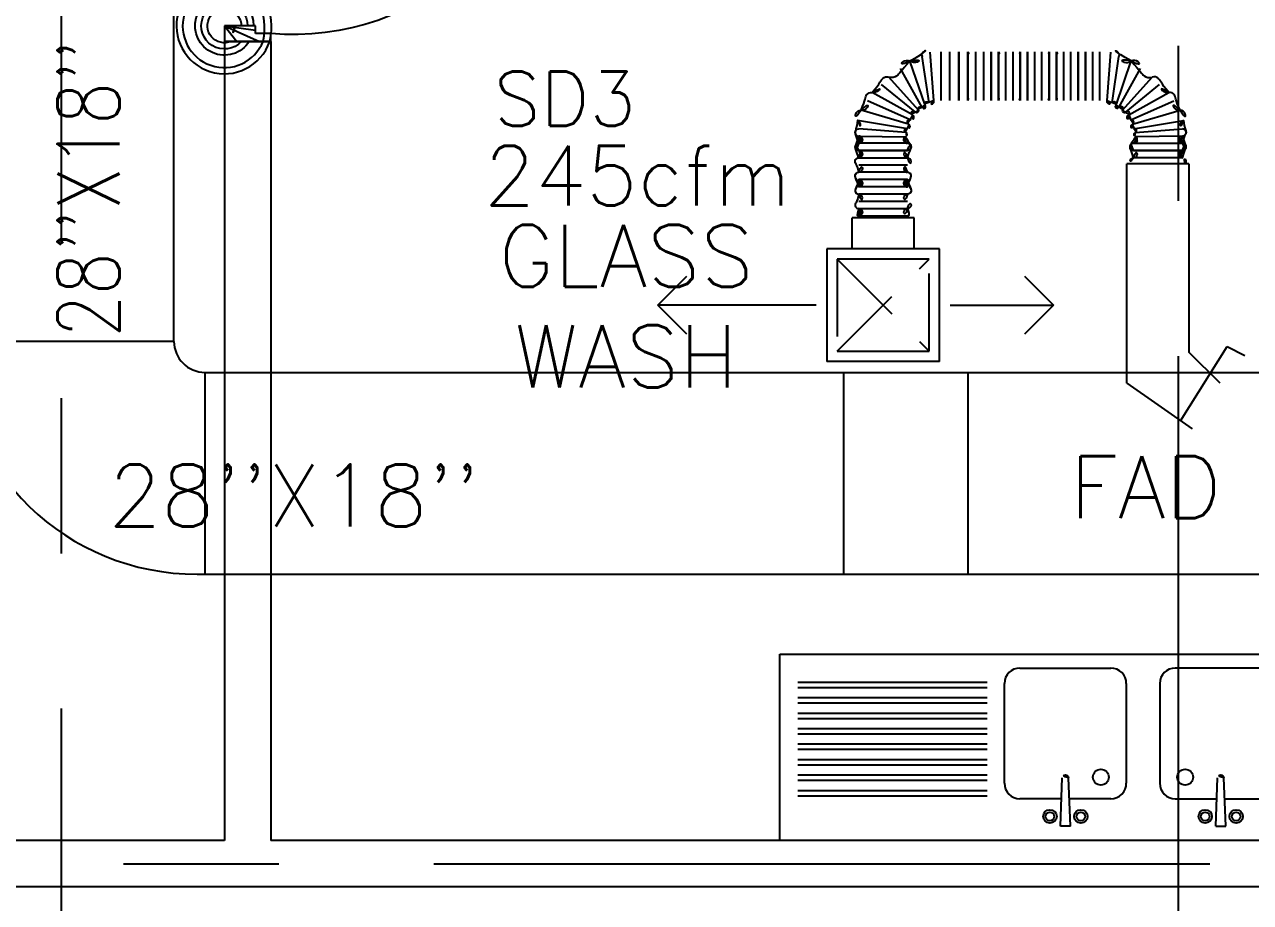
# Model space of a CAD drawing. Extents: x 417866230.2 to 417866327.8, y 43498045.5 to 43498135.4.
# Drawn here: x 417866252.478 to 417866256.428, y 43498080.977 to 43498083.807 of the extents above; entities that cross this region are included whole.
import ezdxf
from ezdxf.enums import TextEntityAlignment as Align

# ---------------------------------------------------------------- set-up
doc = ezdxf.new("R2010")
doc.units = 0
doc.header["$MEASUREMENT"] = 0
doc.linetypes.add('CENTERX2', pattern=[4, 2.5, -0.5, 0.5, -0.5])
doc.linetypes.add('HIDDEN', pattern=[0.375, 0.25, -0.125])
for name, color, linetype in [('AXES', 11, 'CENTERX2'), ('DOOR', 9, 'CONTINUOUS'), ('DUCT', 6, 'CONTINUOUS'), ('FIX', 9, 'CONTINUOUS'), ('HAT', 12, 'CONTINUOUS'), ('M-AC-FLEX', 3, 'CONTINUOUS'), ('M-EGU.', 2, 'CONTINUOUS'), ('RM-NAME', 9, 'CONTINUOUS'), ('SCD', 2, 'CONTINUOUS'), ('WALL', 4, 'CONTINUOUS')]:
    doc.layers.add(name, color=color, linetype=linetype)
doc.styles.add('ROMANS', font='ROMANS.shx', dxfattribs={"width": 0.6})

# ---------------------------------------------------------------- blocks, each defined once
blk = doc.blocks.new('RM1')
at = {"layer": 'RM-NAME', "style": 'ROMANS'}
for tag, p in [('ROOMNAME1', (0, 323.8)), ('ROOMNAME2', (0, 0))]:
    blk.add_attdef(tag, text='', height=200, dxfattribs=at).set_placement(p, align=Align.MIDDLE)
blk = doc.blocks.new('DOOR90')
at = {"layer": 'DOOR', "color": 7, "linetype": 'ByBlock'}
for p, q in [((-150, 0), (0, 0)), ((-150, 0), (-150, -25)), ((0, -50), (-113.7, 0)), ((0, -50), (-40.1, 0)), ((0, -50), (0, 0)), ((-1000, -25), (-1050, -25)), ((-1050, -75), (-1050, -25)), ((-1050, -25), (-1050, -75)), ((-1000, -25), (-1000, -42)), ((-877.6, -17.8), (-967.6, -17.8)), ((-967.6, -25), (-967.6, -17.8)), ((-955, -8.8), (-890.2, -8.8)), ((-955, -17.8), (-955, -8.8)), ((-955, -17.8), (-890.2, -17.8)), ((-890.2, -17.8), (-890.2, -8.8)), ((-877.6, -25), (-877.6, -17.8)), ((-200, -25), (-150, -25)), ((-200, -42), (-200, -25)), ((-150, -25), (-100, -25)), ((-150, -75), (-150, -25)), ((-100, -25), (-100, -50)), ((0, -50), (-100, -36.6)), ((-1000, -75), (-1050, -75)), ((-1000, -42), (-1020, -42)), ((-1020, -42), (-1020, -58)), ((-1000, -58), (-1020, -58)), ((-1000, -58), (-1000, -75)), ((-967.6, -75), (-967.6, -82.2)), ((-877.6, -75), (-877.6, -82.2)), ((-180, -42), (-200, -42)), ((-200, -58), (-180, -58)), ((-200, -75), (-200, -58)), ((-150, -75), (-200, -75)), ((-180, -58), (-180, -42)), ((-100, -50), (0, -50)), ((-877.6, -82.2), (-967.6, -82.2)), ((-955, -82.2), (-890.2, -82.2)), ((-955, -82.2), (-955, -91.2)), ((-955, -91.2), (-890.2, -91.2)), ((-890.2, -82.2), (-890.2, -91.2)), ((0, -850), (-113.7, -900)), ((-100, -875), (-100, -850)), ((0, -850), (-100, -863.4)), ((-100, -850), (0, -850)), ((0, -850), (-40.1, -900)), ((0, -850), (0, -900)), ((-150, -875), (-100, -875)), ((-150, -900), (-150, -875)), ((-150, -900), (0, -900)), ((0, -900), (-150, -900))]:
    blk.add_line(p, q, dxfattribs=at)
at = {"layer": 'DOOR', "linetype": 'ByBlock'}
for p, q in [((-200, -25), (-1000, -25)), ((-200, -42), (-1000, -42)), ((-200, -58), (-1000, -58)), ((-1000, -75), (-200, -75))]:
    blk.add_line(p, q, dxfattribs=at)
at = {"layer": 'DOOR', "color": 7, "linetype": 'ByBlock'}
for centre in [(-922.6, 23.5), (-922.6, -123.5)]:
    blk.add_circle(centre, 32.4, dxfattribs=at)
for centre, radius, start, end in [((0, -50), 154.4, 161.1053, 166.2858), ((0, -50), 94.4, 148.0182, 180), ((0, -50), 134.4, 158.1598, 169.28), ((0, -50), 114.4, 154.0838, 167.3774), ((0, -50), 74.4, 137.7764, 180), ((0, -50), 54.4, 113.2074, 180), ((0, -50), 34.4, 90, 180), ((0, -50), 14.4, 90, 180), ((0, -850), 94.4, 180, 211.9818), ((0, -850), 74.4, 180, 222.2236), ((0, -850), 54.4, 180, 246.7926), ((0, -850), 34.4, 180, 270), ((0, -850), 14.4, 180, 270), ((0, -850), 154.4, 193.7142, 198.8947), ((0, -850), 134.4, 190.72, 201.8402)]:
    blk.add_arc(centre, radius, start, end, dxfattribs=at)
at = {"layer": 'DOOR', "linetype": 'HIDDEN', "ltscale": 0.5}
blk.add_arc((-222.2, -50), 828.2, 178.2701, 275.003, dxfattribs=at)
blk = doc.blocks.new('SINK2')
at = {"layer": 'FIX'}
for p, q in [((-1171, 0), (-1171, 600)), ((-1171, 600), (1170.6, 600)), ((1170.6, 0), (1170.6, 600)), ((-396.9, 555.3), (-104, 555.3)), ((396.5, 555.3), (103.6, 555.3)), ((-1112.5, 510.3), (-502.8, 510.3)), ((-1112.5, 493.1), (-502.8, 493.1)), ((-446.8, 184.4), (-446.8, 505.4)), ((-54.1, 505.4), (-54.1, 184.4)), ((53.7, 505.4), (53.7, 184.4)), ((446.4, 184.4), (446.4, 505.4)), ((1112, 510.3), (502.4, 510.3)), ((1112, 493.1), (502.4, 493.1)), ((-1112.5, 460.4), (-502.8, 460.4)), ((-1112.5, 443.2), (-502.8, 443.2)), ((1112, 460.4), (502.4, 460.4)), ((1112, 443.2), (502.4, 443.2)), ((-1112.5, 410.5), (-502.8, 410.5)), ((1112, 410.5), (502.4, 410.5)), ((-1112.5, 393.3), (-502.8, 393.3)), ((-1112.5, 360.7), (-502.8, 360.7)), ((1112, 393.3), (502.4, 393.3)), ((1112, 360.7), (502.4, 360.7)), ((-1112.5, 343.4), (-502.8, 343.4)), ((1112, 343.4), (502.4, 343.4)), ((-1112.5, 310.8), (-502.8, 310.8)), ((-1112.5, 293.6), (-502.8, 293.6)), ((1112, 310.8), (502.4, 310.8)), ((1112, 293.6), (502.4, 293.6)), ((-1112.5, 260.9), (-502.8, 260.9)), ((-1112.5, 243.7), (-502.8, 243.7)), ((1112, 260.9), (502.4, 260.9)), ((1112, 243.7), (502.4, 243.7)), ((-1112.5, 211), (-502.8, 211)), ((-266.5, 46.3), (-260.4, 201.5)), ((-234.4, 46.3), (-240.5, 201.5)), ((234, 46.3), (240.1, 201.5)), ((266.1, 46.3), (260, 201.5)), ((1112, 211), (502.4, 211)), ((-1112.5, 193.8), (-502.8, 193.8)), ((-1112.5, 161.2), (-502.8, 161.2)), ((1112, 193.8), (502.4, 193.8)), ((1112, 161.2), (502.4, 161.2)), ((-1112.5, 143.9), (-502.8, 143.9)), ((-260.4, 134.5), (-396.9, 134.5)), ((-104, 134.5), (-240.5, 134.5)), ((103.6, 134.5), (240.1, 134.5)), ((260, 134.5), (396.5, 134.5)), ((1112, 143.9), (502.4, 143.9)), ((-234.4, 46.3), (-266.5, 46.3)), ((234, 46.3), (266.1, 46.3))]:
    blk.add_line(p, q, dxfattribs=at)
for centre, radius in [((-136, 203.9), 25.5), ((135.6, 203.9), 25.5), ((-300.2, 77.4), 21.7), ((-300.2, 77.4), 14), ((-200.7, 77.4), 21.7), ((-200.7, 77.4), 14), ((200.3, 77.4), 21.7), ((200.3, 77.4), 14), ((299.8, 77.4), 21.7), ((299.8, 77.4), 14)]:
    blk.add_circle(centre, radius, dxfattribs=at)
for centre, radius, start, end in [((-396.9, 505.4), 49.9, 90, 180), ((-104, 505.4), 49.9, 360, 90), ((103.6, 505.4), 49.9, 90, 180), ((396.5, 505.4), 49.9, 0, 90), ((-250.5, 201.5), 9.97, 0, 180), ((250, 201.5), 9.97, 0, 180), ((-396.9, 184.4), 49.9, 180, 270), ((-104, 184.4), 49.9, 270, 360), ((103.6, 184.4), 49.9, 180, 270), ((396.5, 184.4), 49.9, 270, 0)]:
    blk.add_arc(centre, radius, start, end, dxfattribs=at)

msp = doc.modelspace()

# ---------------------------------------------------------------- linework, layer by layer
at = {"layer": 'AXES'}
for p, q in [((417866256.1969, 43498056.2378), (417866256.1969, 43498134.7153)), ((417866252.5969, 43498063.1021), (417866252.5969, 43498121.9221)), ((417866241.7969, 43498081.1021), (417866300.0369, 43498081.1021))]:
    msp.add_line(p, q, dxfattribs=at)
at = {"layer": 'DUCT'}
for p, q in [((417866252.9595, 43498082.7854), (417866252.9595, 43498086.6017)), ((417866256.2302, 43498083.3578), (417866256.0302, 43498083.3578)), ((417866256.0302, 43498082.6508), (417866256.0302, 43498083.3578)), ((417866256.2302, 43498083.3578), (417866256.2302, 43498082.7508)), ((417866252.9595, 43498082.7854), (417866252.2595, 43498082.7854)), ((417866256.2033, 43498082.5296), (417866256.3535, 43498082.7689)), ((417866256.3302, 43498082.6508), (417866256.2302, 43498082.7508)), ((417866256.3535, 43498082.7689), (417866256.4099, 43498082.7401)), ((417866253.0595, 43498082.6854), (417866253.0595, 43498082.0354)), ((417866253.0595, 43498082.6854), (417866260.2041, 43498082.6854)), ((417866255.1172, 43498082.6854), (417866255.1172, 43498082.0354)), ((417866255.5172, 43498082.6854), (417866255.5172, 43498082.0354)), ((417866256.0302, 43498082.6508), (417866256.2401, 43498082.5038)), ((417866253.0345, 43498082.0354), (417866260.2041, 43498082.0354))]:
    msp.add_line(p, q, dxfattribs=at)
for centre, radius, start, end in [((417866253.0309, 43498082.8071), 0.7717, 181.6103, 270.2681), ((417866253.0595, 43498082.7854), 0.1, 180, 270)]:
    msp.add_arc(centre, radius, start, end, dxfattribs=at)
at = {"layer": 'M-AC-FLEX', "color": 11}
for p, q in [((417866255.3796, 43498083.5466), (417866255.3312, 43498083.6892)), ((417866255.3925, 43498083.5537), (417866255.3704, 43498083.7037)), ((417866255.408, 43498083.5615), (417866255.396, 43498083.7177)), ((417866255.4314, 43498083.5615), (417866255.4314, 43498083.7185)), ((417866255.4599, 43498083.5615), (417866255.4599, 43498083.7185)), ((417866255.4881, 43498083.7187), (417866255.4881, 43498083.5617)), ((417866255.4881, 43498083.7187), (417866255.4881, 43498083.5617)), ((417866255.4881, 43498083.5615), (417866255.4881, 43498083.7185)), ((417866255.4881, 43498083.5615), (417866255.4881, 43498083.7185)), ((417866255.4881, 43498083.5615), (417866255.4881, 43498083.7185)), ((417866255.5173, 43498083.7187), (417866255.5173, 43498083.5617)), ((417866255.5173, 43498083.7187), (417866255.5173, 43498083.5617)), ((417866255.5173, 43498083.5615), (417866255.5173, 43498083.7185)), ((417866255.5173, 43498083.5615), (417866255.5173, 43498083.7185)), ((417866255.5429, 43498083.5615), (417866255.5429, 43498083.7185)), ((417866255.5429, 43498083.5615), (417866255.5429, 43498083.7185)), ((417866255.5697, 43498083.5615), (417866255.5697, 43498083.7185)), ((417866255.5697, 43498083.5615), (417866255.5697, 43498083.7185)), ((417866255.5932, 43498083.7187), (417866255.5932, 43498083.5617)), ((417866255.5932, 43498083.7187), (417866255.5932, 43498083.5617)), ((417866255.5932, 43498083.5615), (417866255.5932, 43498083.7185)), ((417866255.5932, 43498083.5615), (417866255.5932, 43498083.7185)), ((417866255.6162, 43498083.7187), (417866255.6162, 43498083.5617)), ((417866255.6162, 43498083.7187), (417866255.6162, 43498083.5617)), ((417866255.6162, 43498083.5615), (417866255.6162, 43498083.7185)), ((417866255.6162, 43498083.5615), (417866255.6162, 43498083.7185)), ((417866255.6397, 43498083.5615), (417866255.6397, 43498083.7185)), ((417866255.6397, 43498083.5615), (417866255.6397, 43498083.7185)), ((417866255.6397, 43498083.5615), (417866255.6397, 43498083.7185)), ((417866255.6397, 43498083.5615), (417866255.6397, 43498083.7185)), ((417866255.6632, 43498083.5615), (417866255.6632, 43498083.7185)), ((417866255.6632, 43498083.5615), (417866255.6632, 43498083.7185)), ((417866255.6632, 43498083.5615), (417866255.6632, 43498083.7185)), ((417866255.6632, 43498083.5615), (417866255.6632, 43498083.7185)), ((417866255.6866, 43498083.7187), (417866255.6866, 43498083.5617)), ((417866255.6866, 43498083.7187), (417866255.6866, 43498083.5617)), ((417866255.6866, 43498083.5615), (417866255.6866, 43498083.7185)), ((417866255.6866, 43498083.5615), (417866255.6866, 43498083.7185)), ((417866255.7097, 43498083.7187), (417866255.7097, 43498083.5617)), ((417866255.7097, 43498083.7187), (417866255.7097, 43498083.5617)), ((417866255.7097, 43498083.5615), (417866255.7097, 43498083.7185)), ((417866255.7097, 43498083.5615), (417866255.7097, 43498083.7185)), ((417866255.7331, 43498083.5615), (417866255.7331, 43498083.7185)), ((417866255.7331, 43498083.5615), (417866255.7331, 43498083.7185)), ((417866255.7566, 43498083.5615), (417866255.7566, 43498083.7185)), ((417866255.7566, 43498083.5615), (417866255.7566, 43498083.7185)), ((417866255.7801, 43498083.7187), (417866255.7801, 43498083.5617)), ((417866255.7801, 43498083.7187), (417866255.7801, 43498083.5617)), ((417866255.7801, 43498083.5615), (417866255.7801, 43498083.7185)), ((417866255.7801, 43498083.5615), (417866255.7801, 43498083.7185)), ((417866255.8031, 43498083.7187), (417866255.8031, 43498083.5617)), ((417866255.8031, 43498083.7187), (417866255.8031, 43498083.5617)), ((417866255.8031, 43498083.5615), (417866255.8031, 43498083.7185)), ((417866255.8031, 43498083.5615), (417866255.8031, 43498083.7185)), ((417866255.8266, 43498083.5615), (417866255.8266, 43498083.7185)), ((417866255.8266, 43498083.5615), (417866255.8266, 43498083.7185)), ((417866255.85, 43498083.5615), (417866255.85, 43498083.7185)), ((417866255.85, 43498083.5615), (417866255.85, 43498083.7185)), ((417866255.8735, 43498083.7187), (417866255.8735, 43498083.5617)), ((417866255.8735, 43498083.5615), (417866255.8735, 43498083.7185)), ((417866255.8966, 43498083.7187), (417866255.8966, 43498083.5617)), ((417866255.8966, 43498083.5615), (417866255.8966, 43498083.7185)), ((417866255.92, 43498083.5615), (417866255.92, 43498083.7185)), ((417866255.9435, 43498083.5615), (417866255.9435, 43498083.7185)), ((417866255.9669, 43498083.5615), (417866255.9789, 43498083.7177)), ((417866255.9825, 43498083.5537), (417866256.0045, 43498083.7037)), ((417866255.9953, 43498083.5466), (417866256.0437, 43498083.6892)), ((417866255.3703, 43498083.5386), (417866255.3009, 43498083.6649)), ((417866256.0046, 43498083.5386), (417866256.074, 43498083.6649)), ((417866255.3474, 43498083.5247), (417866255.2394, 43498083.6127)), ((417866255.3585, 43498083.5305), (417866255.2635, 43498083.6363)), ((417866256.0164, 43498083.5305), (417866256.1114, 43498083.6363)), ((417866256.0276, 43498083.5247), (417866256.1355, 43498083.6127)), ((417866255.339, 43498083.5149), (417866255.2094, 43498083.587)), ((417866256.0359, 43498083.5149), (417866256.1655, 43498083.587)), ((417866255.3265, 43498083.4851), (417866255.1734, 43498083.5309)), ((417866255.3319, 43498083.4997), (417866255.194, 43498083.5604)), ((417866256.0431, 43498083.4997), (417866256.1809, 43498083.5604)), ((417866256.0484, 43498083.4851), (417866256.2015, 43498083.5309)), ((417866255.3234, 43498083.4705), (417866255.1621, 43498083.4975)), ((417866256.0515, 43498083.4705), (417866256.2128, 43498083.4975)), ((417866255.3185, 43498083.4581), (417866255.166, 43498083.4706)), ((417866256.0564, 43498083.4581), (417866256.2089, 43498083.4706)), ((417866255.166, 43498083.4471), (417866255.3164, 43498083.445)), ((417866255.323, 43498083.4236), (417866255.166, 43498083.4236)), ((417866256.0519, 43498083.4236), (417866256.2089, 43498083.4236)), ((417866256.2089, 43498083.4471), (417866256.0585, 43498083.445)), ((417866255.323, 43498083.4002), (417866255.166, 43498083.4002)), ((417866255.166, 43498083.4002), (417866255.323, 43498083.4002)), ((417866255.166, 43498083.3767), (417866255.323, 43498083.3767)), ((417866256.0519, 43498083.4002), (417866256.2089, 43498083.4002)), ((417866256.2089, 43498083.4002), (417866256.0519, 43498083.4002)), ((417866256.2089, 43498083.3767), (417866256.0519, 43498083.3767)), ((417866255.3233, 43498083.3537), (417866255.1662, 43498083.3537)), ((417866255.3233, 43498083.3302), (417866255.1662, 43498083.3302)), ((417866255.3233, 43498083.3067), (417866255.1662, 43498083.3067)), ((417866255.3233, 43498083.3067), (417866255.1662, 43498083.3067)), ((417866255.3233, 43498083.3067), (417866255.1662, 43498083.3067)), ((417866255.3233, 43498083.3067), (417866255.1662, 43498083.3067)), ((417866255.3233, 43498083.3067), (417866255.1662, 43498083.3067)), ((417866255.3233, 43498083.3067), (417866255.1662, 43498083.3067)), ((417866255.3233, 43498083.3067), (417866255.1662, 43498083.3067)), ((417866255.3233, 43498083.3067), (417866255.1662, 43498083.3067)), ((417866255.3233, 43498083.2833), (417866255.1662, 43498083.2833)), ((417866255.3233, 43498083.2833), (417866255.1662, 43498083.2833)), ((417866255.3233, 43498083.2833), (417866255.1662, 43498083.2833)), ((417866255.3233, 43498083.2833), (417866255.1662, 43498083.2833)), ((417866255.3233, 43498083.2833), (417866255.1662, 43498083.2833)), ((417866255.3233, 43498083.2833), (417866255.1662, 43498083.2833)), ((417866255.3233, 43498083.2833), (417866255.1662, 43498083.2833)), ((417866255.3233, 43498083.2833), (417866255.1662, 43498083.2833)), ((417866255.3233, 43498083.2598), (417866255.1662, 43498083.2598)), ((417866255.3233, 43498083.2363), (417866255.1662, 43498083.2363)), ((417866255.166, 43498083.2133), (417866255.323, 43498083.2133)), ((417866255.166, 43498083.1898), (417866255.323, 43498083.1898))]:
    msp.add_line(p, q, dxfattribs=at)
at = {"layer": 'M-AC-FLEX'}
for points in [[(417866255.396, 43498083.7177, 0.661578), (417866255.4314, 43498083.7185, -0.825107), (417866255.4599, 43498083.7185)], [(417866255.4881, 43498083.7185, -0.830724), (417866255.4599, 43498083.7185, 0.825107), (417866255.4314, 43498083.7185)], [(417866255.5173, 43498083.7185, 0.791382), (417866255.4881, 43498083.7189)], [(417866255.4881, 43498083.7185, -0.791382), (417866255.5173, 43498083.7189)], [(417866255.4881, 43498083.7185, -0.791382), (417866255.5173, 43498083.7189)], [(417866255.5173, 43498083.7185, 0.791382), (417866255.4881, 43498083.7189)], [(417866255.5173, 43498083.7185, 0.913932), (417866255.5429, 43498083.7185, -0.876112), (417866255.5697, 43498083.7185)], [(417866255.5932, 43498083.7185, -1), (417866255.5697, 43498083.7185, 0.876112), (417866255.5429, 43498083.7185)], [(417866255.6162, 43498083.7185, 0.999838), (417866255.5932, 43498083.7189)], [(417866255.5932, 43498083.7185, -0.999838), (417866255.6162, 43498083.7189)], [(417866255.5932, 43498083.7185, -0.999838), (417866255.6162, 43498083.7189)], [(417866255.6162, 43498083.7185, 0.999838), (417866255.5932, 43498083.7189)], [(417866255.6162, 43498083.7185, 1), (417866255.6397, 43498083.7185, -1), (417866255.6632, 43498083.7185)], [(417866255.6162, 43498083.7185, 1), (417866255.6397, 43498083.7185, -1), (417866255.6632, 43498083.7185)], [(417866255.6866, 43498083.7185, -1), (417866255.6632, 43498083.7185, 1), (417866255.6397, 43498083.7185)], [(417866255.6866, 43498083.7185, -1), (417866255.6632, 43498083.7185, 1), (417866255.6397, 43498083.7185)], [(417866255.6866, 43498083.7185, -0.999838), (417866255.7097, 43498083.7189)], [(417866255.7097, 43498083.7185, 0.999838), (417866255.6866, 43498083.7189)], [(417866255.7097, 43498083.7185, 0.999838), (417866255.6866, 43498083.7189)], [(417866255.6866, 43498083.7185, -0.999838), (417866255.7097, 43498083.7189)], [(417866255.7097, 43498083.7185, 1), (417866255.7331, 43498083.7185, -1), (417866255.7566, 43498083.7185)], [(417866255.7801, 43498083.7185, -1), (417866255.7566, 43498083.7185, 1), (417866255.7331, 43498083.7185)], [(417866255.7801, 43498083.7185, -0.999838), (417866255.8031, 43498083.7189)], [(417866255.8031, 43498083.7185, 0.999838), (417866255.7801, 43498083.7189)], [(417866255.8031, 43498083.7185, 0.999838), (417866255.7801, 43498083.7189)], [(417866255.7801, 43498083.7185, -0.999838), (417866255.8031, 43498083.7189)], [(417866255.8031, 43498083.7185, 1), (417866255.8266, 43498083.7185, -1), (417866255.85, 43498083.7185)], [(417866255.8735, 43498083.7185, -1), (417866255.85, 43498083.7185, 1), (417866255.8266, 43498083.7185)], [(417866255.8966, 43498083.7185, 0.999838), (417866255.8735, 43498083.7189)], [(417866255.8735, 43498083.7185, -0.999838), (417866255.8966, 43498083.7189)], [(417866255.8966, 43498083.7185, 1), (417866255.92, 43498083.7185, -1), (417866255.9435, 43498083.7185)], [(417866255.9789, 43498083.7177, -0.661578), (417866255.9435, 43498083.7185, 1), (417866255.92, 43498083.7185)], [(417866255.3312, 43498083.6892, 0.604437), (417866255.3009, 43498083.6649, -0.497993), (417866255.2635, 43498083.6363)], [(417866255.3311, 43498083.6896, 0.562442), (417866255.3704, 43498083.7037, -0.803591), (417866255.396, 43498083.7177)], [(417866255.4881, 43498083.7187, -0.008922), (417866255.4881, 43498083.7191)], [(417866255.4881, 43498083.7185, 0.00451), (417866255.4881, 43498083.7187, -0.008922), (417866255.4881, 43498083.7191)], [(417866255.4881, 43498083.7187, -0.008922), (417866255.4881, 43498083.7191)], [(417866255.4881, 43498083.7189, 0.004461), (417866255.4881, 43498083.7187)], [(417866255.4881, 43498083.7189, 0.004461), (417866255.4881, 43498083.7187)], [(417866255.4881, 43498083.7189, 0.004461), (417866255.4881, 43498083.7187)], [(417866255.5173, 43498083.7187, 0.008922), (417866255.5173, 43498083.7191)], [(417866255.5173, 43498083.7185, -0.00451), (417866255.5173, 43498083.7187, 0.008922), (417866255.5173, 43498083.7191)], [(417866255.5173, 43498083.7189, -0.004461), (417866255.5173, 43498083.7187)], [(417866255.5173, 43498083.7189, -0.004461), (417866255.5173, 43498083.7187)], [(417866255.5173, 43498083.7185, 0.412332), (417866255.5289, 43498083.7068, 0.412332)], [(417866255.5932, 43498083.7185, 0.00451), (417866255.5932, 43498083.7187, -0.008922), (417866255.5932, 43498083.7191)], [(417866255.5932, 43498083.7187, -0.008922), (417866255.5932, 43498083.7191)], [(417866255.5932, 43498083.7189, 0.004461), (417866255.5932, 43498083.7187)], [(417866255.5932, 43498083.7189, 0.004461), (417866255.5932, 43498083.7187)], [(417866255.6162, 43498083.7187, 0.008922), (417866255.6162, 43498083.7191)], [(417866255.6162, 43498083.7185, -0.00451), (417866255.6162, 43498083.7187, 0.008922), (417866255.6162, 43498083.7191)], [(417866255.6162, 43498083.7189, -0.004461), (417866255.6162, 43498083.7187)], [(417866255.6162, 43498083.7189, -0.004461), (417866255.6162, 43498083.7187)], [(417866255.6162, 43498083.7185, 0.412332), (417866255.6279, 43498083.7068, 0.412332)], [(417866255.6866, 43498083.7185, -0.412332), (417866255.675, 43498083.7068, -0.412332)], [(417866255.6866, 43498083.7187, -0.008922), (417866255.6866, 43498083.7191)], [(417866255.6866, 43498083.7185, 0.00451), (417866255.6866, 43498083.7187, -0.008922), (417866255.6866, 43498083.7191)], [(417866255.6866, 43498083.7189, 0.004461), (417866255.6866, 43498083.7187)], [(417866255.6866, 43498083.7189, 0.004461), (417866255.6866, 43498083.7187)], [(417866255.7097, 43498083.7185, -0.00451), (417866255.7097, 43498083.7187, 0.008922), (417866255.7097, 43498083.7191)], [(417866255.7097, 43498083.7187, 0.008922), (417866255.7097, 43498083.7191)], [(417866255.7097, 43498083.7189, -0.004461), (417866255.7097, 43498083.7187)], [(417866255.7097, 43498083.7189, -0.004461), (417866255.7097, 43498083.7187)], [(417866255.7801, 43498083.7185, -0.412332), (417866255.7684, 43498083.7068, -0.412332)], [(417866255.7801, 43498083.7187, -0.008922), (417866255.7801, 43498083.7191)], [(417866255.7801, 43498083.7185, 0.00451), (417866255.7801, 43498083.7187, -0.008922), (417866255.7801, 43498083.7191)], [(417866255.7801, 43498083.7189, 0.004461), (417866255.7801, 43498083.7187)], [(417866255.7801, 43498083.7189, 0.004461), (417866255.7801, 43498083.7187)], [(417866255.8031, 43498083.7185, -0.00451), (417866255.8031, 43498083.7187, 0.008922), (417866255.8031, 43498083.7191)], [(417866255.8031, 43498083.7187, 0.008922), (417866255.8031, 43498083.7191)], [(417866255.8031, 43498083.7189, -0.004461), (417866255.8031, 43498083.7187)], [(417866255.8031, 43498083.7189, -0.004461), (417866255.8031, 43498083.7187)], [(417866255.8031, 43498083.7185, 0.412332), (417866255.8148, 43498083.7068, 0.412332)], [(417866255.8735, 43498083.7185, 0.00451), (417866255.8735, 43498083.7187, -0.008922), (417866255.8735, 43498083.7191)], [(417866255.8735, 43498083.7189, 0.004461), (417866255.8735, 43498083.7187)], [(417866255.8966, 43498083.7187, 0.008922), (417866255.8966, 43498083.7191)], [(417866255.8966, 43498083.7189, -0.004461), (417866255.8966, 43498083.7187)], [(417866256.0438, 43498083.6896, -0.562442), (417866256.0045, 43498083.7037, 0.803591), (417866255.9789, 43498083.7177)], [(417866256.0437, 43498083.6892, -0.604437), (417866256.074, 43498083.6649, 0.497993), (417866256.1114, 43498083.6363)], [(417866255.1734, 43498083.5309, 0.652763), (417866255.194, 43498083.5604, -0.764077), (417866255.2094, 43498083.587, 0.428567), (417866255.2394, 43498083.6127, -0.696093), (417866255.2635, 43498083.6363)], [(417866256.2015, 43498083.5309, -0.652763), (417866256.1809, 43498083.5604, 0.764077), (417866256.1655, 43498083.587, -0.428567), (417866256.1355, 43498083.6127, 0.696093), (417866256.1114, 43498083.6363)], [(417866255.4314, 43498083.5615, 0.987495), (417866255.408, 43498083.5618, 0.606794)], [(417866255.4881, 43498083.5615, 0.830724), (417866255.4599, 43498083.5615, -0.825107), (417866255.4314, 43498083.5615)], [(417866255.4599, 43498083.5615, -0.830724), (417866255.4881, 43498083.5615)], [(417866255.5173, 43498083.5615, -0.412332), (417866255.5289, 43498083.5732, -0.412332)], [(417866255.5429, 43498083.5615, 0.913932), (417866255.5173, 43498083.5615)], [(417866255.5173, 43498083.5615, -0.913932), (417866255.5429, 43498083.5615, 0.876112), (417866255.5697, 43498083.5615)], [(417866255.5932, 43498083.5615, 1), (417866255.5697, 43498083.5615, -0.876112), (417866255.5429, 43498083.5615)], [(417866255.5697, 43498083.5615, -1), (417866255.5932, 43498083.5615)], [(417866255.6162, 43498083.5615, -0.412332), (417866255.6279, 43498083.5732, -0.412332)], [(417866255.6397, 43498083.5615, 1), (417866255.6162, 43498083.5615)], [(417866255.6162, 43498083.5615, -1), (417866255.6397, 43498083.5615, 1), (417866255.6632, 43498083.5615)], [(417866255.6397, 43498083.5615, 1), (417866255.6162, 43498083.5615)], [(417866255.6162, 43498083.5615, -1), (417866255.6397, 43498083.5615, 1), (417866255.6632, 43498083.5615)], [(417866255.6866, 43498083.5615, 1), (417866255.6632, 43498083.5615, -1), (417866255.6397, 43498083.5615)], [(417866255.6866, 43498083.5615, 1), (417866255.6632, 43498083.5615, -1), (417866255.6397, 43498083.5615)], [(417866255.6632, 43498083.5615, -1), (417866255.6866, 43498083.5615)], [(417866255.6632, 43498083.5615, -1), (417866255.6866, 43498083.5615)], [(417866255.6866, 43498083.5615, 0.412332), (417866255.675, 43498083.5732, 0.412332)], [(417866255.7331, 43498083.5615, 1), (417866255.7097, 43498083.5615)], [(417866255.7097, 43498083.5615, -1), (417866255.7331, 43498083.5615, 1), (417866255.7566, 43498083.5615)], [(417866255.7801, 43498083.5615, 1), (417866255.7566, 43498083.5615, -1), (417866255.7331, 43498083.5615)], [(417866255.7566, 43498083.5615, -1), (417866255.7801, 43498083.5615)], [(417866255.7801, 43498083.5615, 0.412332), (417866255.7684, 43498083.5732, 0.412332)], [(417866255.8266, 43498083.5615, 1), (417866255.8031, 43498083.5615)], [(417866255.8031, 43498083.5615, -1), (417866255.8266, 43498083.5615, 1), (417866255.85, 43498083.5615)], [(417866255.8031, 43498083.5615, -0.412332), (417866255.8148, 43498083.5732, -0.412332)], [(417866255.8735, 43498083.5615, 1), (417866255.85, 43498083.5615, -1), (417866255.8266, 43498083.5615)], [(417866255.85, 43498083.5615, -1), (417866255.8735, 43498083.5615)], [(417866255.92, 43498083.5615, 1), (417866255.8966, 43498083.5615)], [(417866255.8966, 43498083.5615, -1), (417866255.92, 43498083.5615, 1), (417866255.9435, 43498083.5615)], [(417866255.9435, 43498083.5615, -0.987495), (417866255.9669, 43498083.5618, -0.606794)], [(417866255.1734, 43498083.5309, 0.665042), (417866255.1621, 43498083.4975)], [(417866255.3796, 43498083.5466, -1.125229), (417866255.3703, 43498083.5386, 1.12511), (417866255.3593, 43498083.5291, 0.893954)], [(417866255.408, 43498083.5618, -0.879519), (417866255.3925, 43498083.5537, 1.034976), (417866255.3796, 43498083.5466)], [(417866255.4314, 43498083.5615, 0.825107), (417866255.4599, 43498083.5615)], [(417866255.5173, 43498083.5619, 0.00451), (417866255.5173, 43498083.5617, -0.805687), (417866255.4881, 43498083.5617)], [(417866255.4881, 43498083.5619, -0.00451), (417866255.4881, 43498083.5617, 0.805687), (417866255.5173, 43498083.5617)], [(417866255.5429, 43498083.5615, 0.876112), (417866255.5697, 43498083.5615)], [(417866255.5697, 43498083.5615, -0.876112), (417866255.5429, 43498083.5615)], [(417866255.6162, 43498083.5619, 0.00451), (417866255.6162, 43498083.5617, -1.018005), (417866255.5932, 43498083.5617)], [(417866255.5932, 43498083.5619, -0.00451), (417866255.5932, 43498083.5617, 1.018005), (417866255.6162, 43498083.5617)], [(417866255.6397, 43498083.5615, 1), (417866255.6632, 43498083.5615)], [(417866255.6632, 43498083.5615, -1), (417866255.6397, 43498083.5615)], [(417866255.6632, 43498083.5615, -1), (417866255.6397, 43498083.5615)], [(417866255.6397, 43498083.5615, 1), (417866255.6632, 43498083.5615)], [(417866255.6866, 43498083.5619, -0.00451), (417866255.6866, 43498083.5617, 1.018005), (417866255.7097, 43498083.5617)], [(417866255.7097, 43498083.5619, 0.00451), (417866255.7097, 43498083.5617, -1.018005), (417866255.6866, 43498083.5617)], [(417866255.7566, 43498083.5615, -1), (417866255.7331, 43498083.5615)], [(417866255.7331, 43498083.5615, 1), (417866255.7566, 43498083.5615)], [(417866255.7801, 43498083.5619, -0.00451), (417866255.7801, 43498083.5617, 1.018005), (417866255.8031, 43498083.5617)], [(417866255.8031, 43498083.5619, 0.00451), (417866255.8031, 43498083.5617, -1.018005), (417866255.7801, 43498083.5617)], [(417866255.8266, 43498083.5615, 1), (417866255.85, 43498083.5615)], [(417866255.85, 43498083.5615, -1), (417866255.8266, 43498083.5615)], [(417866255.8966, 43498083.5619, 0.00451), (417866255.8966, 43498083.5617, -1.018005), (417866255.8735, 43498083.5617)], [(417866255.9435, 43498083.5615, -1), (417866255.92, 43498083.5615)], [(417866255.9669, 43498083.5618, 0.879519), (417866255.9825, 43498083.5537, -1.034976), (417866255.9953, 43498083.5466)], [(417866255.9953, 43498083.5466, 1.125229), (417866256.0046, 43498083.5386, -1.12511), (417866256.0157, 43498083.5291, -0.893954)], [(417866256.2015, 43498083.5309, -0.665042), (417866256.2128, 43498083.4975)], [(417866255.1624, 43498083.4975, -0.575939), (417866255.166, 43498083.4706, 1), (417866255.166, 43498083.4471)], [(417866255.339, 43498083.5149, -0.850272), (417866255.335, 43498083.4991, 1.072461), (417866255.3281, 43498083.4841)], [(417866255.3593, 43498083.5291, -0.698197), (417866255.3474, 43498083.5247, 1.180405), (417866255.339, 43498083.5149)], [(417866256.0157, 43498083.5291, 0.698197), (417866256.0276, 43498083.5247, -1.180405), (417866256.0359, 43498083.5149)], [(417866256.0359, 43498083.5149, 0.850272), (417866256.0399, 43498083.4991, -1.072461), (417866256.0468, 43498083.4841)], [(417866256.2125, 43498083.4975, 0.575939), (417866256.2089, 43498083.4706, -1), (417866256.2089, 43498083.4471)], [(417866255.166, 43498083.4236, 1), (417866255.166, 43498083.4471, -1), (417866255.166, 43498083.4706)], [(417866255.3281, 43498083.4841, -0.78893), (417866255.3227, 43498083.4705, 1.030272), (417866255.3185, 43498083.4581)], [(417866255.3185, 43498083.4581, -0.635837), (417866255.3164, 43498083.445, -0.724161)], [(417866256.0468, 43498083.4841, 0.78893), (417866256.0522, 43498083.4705, -1.030272), (417866256.0564, 43498083.4581)], [(417866256.0564, 43498083.4581, 0.635837), (417866256.0585, 43498083.445, 0.724161)], [(417866256.2089, 43498083.4236, -1), (417866256.2089, 43498083.4471, 1), (417866256.2089, 43498083.4706)], [(417866255.166, 43498083.4471, -1), (417866255.166, 43498083.4236, 1), (417866255.166, 43498083.4002)], [(417866255.166, 43498083.4002, -1), (417866255.166, 43498083.4236)], [(417866255.166, 43498083.4236, 1), (417866255.166, 43498083.4002)], [(417866255.166, 43498083.3767, 1), (417866255.166, 43498083.4002, -1), (417866255.166, 43498083.4236)], [(417866255.166, 43498083.4236, 0.606794), (417866255.1756, 43498083.4421, 0.606794)], [(417866255.3164, 43498083.445, 0.736653), (417866255.323, 43498083.4236, -1), (417866255.323, 43498083.4002)], [(417866255.323, 43498083.4236, -0.606794), (417866255.3134, 43498083.4421, -0.606794)], [(417866255.323, 43498083.3767, -1), (417866255.323, 43498083.4002, 1), (417866255.323, 43498083.4236)], [(417866255.323, 43498083.4002, 1), (417866255.323, 43498083.4236)], [(417866256.0585, 43498083.445, -0.736653), (417866256.0519, 43498083.4236, 1), (417866256.0519, 43498083.4002)], [(417866256.0519, 43498083.4002, -1), (417866256.0519, 43498083.4236)], [(417866256.0519, 43498083.3767, 1), (417866256.0519, 43498083.4002, -1), (417866256.0519, 43498083.4236)], [(417866256.0519, 43498083.4236, 0.606794), (417866256.0615, 43498083.4421, 0.606794)], [(417866256.2089, 43498083.4471, 1), (417866256.2089, 43498083.4236, -1), (417866256.2089, 43498083.4002)], [(417866256.2089, 43498083.4236, -0.606794), (417866256.1993, 43498083.4421, -0.606794)], [(417866256.2089, 43498083.3767, -1), (417866256.2089, 43498083.4002, 1), (417866256.2089, 43498083.4236)], [(417866256.2089, 43498083.4002, 1), (417866256.2089, 43498083.4236)], [(417866256.2089, 43498083.4236, -1), (417866256.2089, 43498083.4002)], [(417866255.1662, 43498083.2833, 1), (417866255.1662, 43498083.3067, -1), (417866255.1662, 43498083.3302, 1), (417866255.1662, 43498083.3537, -1.018005), (417866255.1662, 43498083.3767)], [(417866255.166, 43498083.4002, -1), (417866255.166, 43498083.3767)], [(417866255.323, 43498083.3767, -0.999838), (417866255.3235, 43498083.3536)], [(417866255.3235, 43498083.3767, 0.004461), (417866255.3233, 43498083.3767)], [(417866256.0519, 43498083.3767, 0.642298), (417866256.0428, 43498083.3578, 0.642298)], [(417866256.0515, 43498083.3767, -0.004461), (417866256.0517, 43498083.3767)], [(417866256.2089, 43498083.4002, 1), (417866256.2089, 43498083.3767)], [(417866256.2177, 43498083.3578, 0.642406), (417866256.2087, 43498083.3767)], [(417866255.3233, 43498083.2833, -1), (417866255.3233, 43498083.3067, 1), (417866255.3233, 43498083.3302, -1), (417866255.3233, 43498083.3537, 0.008922), (417866255.3237, 43498083.3537, 0.008922)], [(417866255.1662, 43498083.2833, 1), (417866255.1662, 43498083.3067, -0.67797), (417866255.1582, 43498083.327, -0.67797)], [(417866255.1662, 43498083.3067, -1), (417866255.1662, 43498083.2833, 1), (417866255.1662, 43498083.2598, -1), (417866255.1662, 43498083.2363, 1.018005), (417866255.1662, 43498083.2133)], [(417866255.1662, 43498083.3067, -1), (417866255.1662, 43498083.2833, 0.67797), (417866255.1582, 43498083.263, 0.67797)], [(417866255.1662, 43498083.2833, 1), (417866255.1662, 43498083.3067, -0.204245), (417866255.1578, 43498083.3103, -0.204245)], [(417866255.1578, 43498083.3103, 0.204245), (417866255.1662, 43498083.3067)], [(417866255.1662, 43498083.2833, 1), (417866255.1662, 43498083.3067, -0.204245), (417866255.1578, 43498083.3103, -0.204245)], [(417866255.1578, 43498083.3103, 0.204245), (417866255.1662, 43498083.3067)], [(417866255.1662, 43498083.2833, 1), (417866255.1662, 43498083.3067, -0.204245), (417866255.1578, 43498083.3103, -0.204245)], [(417866255.1662, 43498083.2833, 1), (417866255.1662, 43498083.3067, -0.204245), (417866255.1578, 43498083.3103, -0.204245)], [(417866255.1662, 43498083.3067, -1), (417866255.1662, 43498083.2833, 0.204245), (417866255.1578, 43498083.2797, 0.204245)], [(417866255.1662, 43498083.3067, -1), (417866255.1662, 43498083.2833, 0.204245), (417866255.1578, 43498083.2797, 0.204245)], [(417866255.1662, 43498083.3067, -1), (417866255.1662, 43498083.2833, 0.204245), (417866255.1578, 43498083.2797, 0.204245)], [(417866255.1662, 43498083.3067, -1), (417866255.1662, 43498083.2833, 0.204245), (417866255.1578, 43498083.2797, 0.204245)], [(417866255.1662, 43498083.3067, -1.001128), (417866255.1662, 43498083.2833)], [(417866255.1662, 43498083.2833, 1.001128), (417866255.1662, 43498083.3067)], [(417866255.3233, 43498083.2833, -1), (417866255.3233, 43498083.3067, 0.67797), (417866255.3313, 43498083.327, 0.67797)], [(417866255.3233, 43498083.2833, -1), (417866255.3233, 43498083.3067, 0.204245), (417866255.3317, 43498083.3103, 0.204245)], [(417866255.3233, 43498083.2833, -1), (417866255.3233, 43498083.3067, 0.204245), (417866255.3317, 43498083.3103, 0.204245)], [(417866255.3233, 43498083.2833, -1), (417866255.3233, 43498083.3067, 0.204245), (417866255.3317, 43498083.3103, 0.204245)], [(417866255.3233, 43498083.2833, -1), (417866255.3233, 43498083.3067, 0.204245), (417866255.3317, 43498083.3103, 0.204245)], [(417866255.3233, 43498083.3067, 1), (417866255.3233, 43498083.2833, -0.204245), (417866255.3317, 43498083.2797, -0.204245)], [(417866255.3233, 43498083.3067, 1.000797), (417866255.3233, 43498083.2833, -0.000001), (417866255.3233, 43498083.2833, -0.000001)], [(417866255.3233, 43498083.3067, 1), (417866255.3233, 43498083.2833, -0.204245), (417866255.3317, 43498083.2797, -0.204245)], [(417866255.3233, 43498083.3067, 1), (417866255.3233, 43498083.2833, -1), (417866255.3233, 43498083.2598, 1), (417866255.3233, 43498083.2363, -0.008922), (417866255.3237, 43498083.2363, -0.008922)], [(417866255.3233, 43498083.3067, 1), (417866255.3233, 43498083.2833, -0.204245), (417866255.3317, 43498083.2797, -0.204245)], [(417866255.3233, 43498083.2833, -1.000797), (417866255.3233, 43498083.3067, 0.000001), (417866255.3233, 43498083.3067, 0.000001)], [(417866255.3233, 43498083.3067, 1), (417866255.3233, 43498083.2833, -0.204245), (417866255.3317, 43498083.2797, -0.204245)], [(417866255.3233, 43498083.3067, 1), (417866255.3233, 43498083.2833, -0.67797), (417866255.3313, 43498083.263, -0.67797)], [(417866255.3317, 43498083.3103, -0.204245), (417866255.3233, 43498083.3067)], [(417866255.3317, 43498083.3103, -0.204245), (417866255.3233, 43498083.3067)], [(417866255.1578, 43498083.2797, -0.204245), (417866255.1662, 43498083.2833)], [(417866255.1578, 43498083.2797, -0.204245), (417866255.1662, 43498083.2833)], [(417866255.3317, 43498083.2797, 0.204245), (417866255.3233, 43498083.2833)], [(417866255.3317, 43498083.2797, 0.204245), (417866255.3233, 43498083.2833)], [(417866255.323, 43498083.2133, 0.999838), (417866255.3235, 43498083.2363)], [(417866255.166, 43498083.2133, -1), (417866255.166, 43498083.1898, 0.277803), (417866255.1557, 43498083.1836, 0.277803)], [(417866255.166, 43498083.1898, 1), (417866255.166, 43498083.2133)], [(417866255.323, 43498083.2133, 1), (417866255.323, 43498083.1898, -0.277803), (417866255.3334, 43498083.1836, -0.277803)], [(417866255.3235, 43498083.2133, -0.004461), (417866255.3233, 43498083.2133)]]:
    msp.add_lwpolyline(points, format="xyb", dxfattribs=at)
at = {"layer": 'M-EGU.'}
for p, q in [((417866255.1447, 43498083.0836), (417866255.1447, 43498083.1836)), ((417866255.3447, 43498083.1836), (417866255.1447, 43498083.1836)), ((417866255.3447, 43498083.0836), (417866255.3447, 43498083.1836)), ((417866255.4262, 43498083.0836), (417866255.0632, 43498083.0836)), ((417866255.0632, 43498083.0836), (417866255.0632, 43498082.7206)), ((417866255.4262, 43498082.7206), (417866255.4262, 43498083.0836)), ((417866254.5187, 43498082.9021), (417866254.6121, 43498082.9954)), ((417866255.7006, 43498082.9954), (417866255.794, 43498082.9021)), ((417866255.0285, 43498082.9021), (417866254.5187, 43498082.9021)), ((417866254.6121, 43498082.8087), (417866254.5187, 43498082.9021)), ((417866255.461, 43498082.9021), (417866255.794, 43498082.9021)), ((417866255.794, 43498082.9021), (417866255.7006, 43498082.8087)), ((417866255.4262, 43498082.7206), (417866255.0632, 43498082.7206))]:
    msp.add_line(p, q, dxfattribs=at)
at = {"layer": 'M-EGU.', "linetype": 'HIDDEN'}
for p, q in [((417866255.0962, 43498083.0506), (417866255.0962, 43498082.7536)), ((417866255.0962, 43498082.7536), (417866255.3932, 43498083.0506)), ((417866255.0962, 43498083.0506), (417866255.3932, 43498082.7536)), ((417866255.3932, 43498083.0506), (417866255.0962, 43498083.0506)), ((417866255.3932, 43498082.7536), (417866255.3932, 43498083.0506)), ((417866255.0962, 43498082.7536), (417866255.3932, 43498082.7536))]:
    msp.add_line(p, q, dxfattribs=at)
at = {"layer": 'WALL'}
for p, q in [((417866253.2719, 43498083.7521), (417866253.1219, 43498083.7521)), ((417866253.1219, 43498083.7521), (417866253.1219, 43498081.1771)), ((417866253.2719, 43498083.7521), (417866253.2719, 43498081.1771)), ((417866253.1219, 43498081.1771), (417866242.0469, 43498081.1771)), ((417866257.3219, 43498081.1771), (417866253.2719, 43498081.1771)), ((417866257.4719, 43498081.0271), (417866245.4719, 43498081.0271))]:
    msp.add_line(p, q, dxfattribs=at)

# ---------------------------------------------------------------- block references
at = {"layer": 'DOOR', "xscale": -0.001000000047497451, "yscale": 0.0009999999892897904, "zscale": 0.001}
msp.add_blockref('DOOR90', (417866253.1219, 43498084.6521), dxfattribs=at)
at = {"layer": 'HAT'}
ref = msp.add_blockref('RM1', (417866254.4163, 43498082.7371), dxfattribs=dict(at, xscale=0.001000000047497451, yscale=0.0009999999892897904, zscale=0.001))
ref.add_attrib('ROOMNAME2', 'WASH', dxfattribs={"layer": 'RM-NAME', "height": 0.2, "style": 'ROMANS'}).set_placement((417866254.4163, 43498082.7371), align=Align.MIDDLE)
ref.add_attrib('ROOMNAME1', 'GLASS', dxfattribs={"layer": 'RM-NAME', "height": 0.2, "style": 'ROMANS'}).set_placement((417866254.4163, 43498083.0609), align=Align.MIDDLE)
at = {"layer": 'WALL', "xscale": 0.001, "yscale": 0.001, "zscale": 0.001}
msp.add_blockref('SINK2', (417866256.0824, 43498081.1771), dxfattribs=at)

# ---------------------------------------------------------------- texts
at = {"layer": 'SCD', "style": 'ROMANS', "width": 0.8}
msp.add_text("28''X18''", height=0.2, rotation=90, dxfattribs=at).set_placement((417866252.7838, 43498082.7979))
at = {"layer": 'SCD', "style": 'ROMANS'}
for s, height, p in [('SD3', 0.175, (417866253.9906, 43498083.4796)), ('245cfm', 0.1925, (417866253.9582, 43498083.2235)), ("28''X18''", 0.2, (417866252.7474, 43498082.1888)), ("FAD 28''X20''", 0.2, (417866255.8466, 43498082.2158))]:
    msp.add_text(s, height=height, dxfattribs=at).set_placement(p)

doc.saveas('drawing.dxf')
